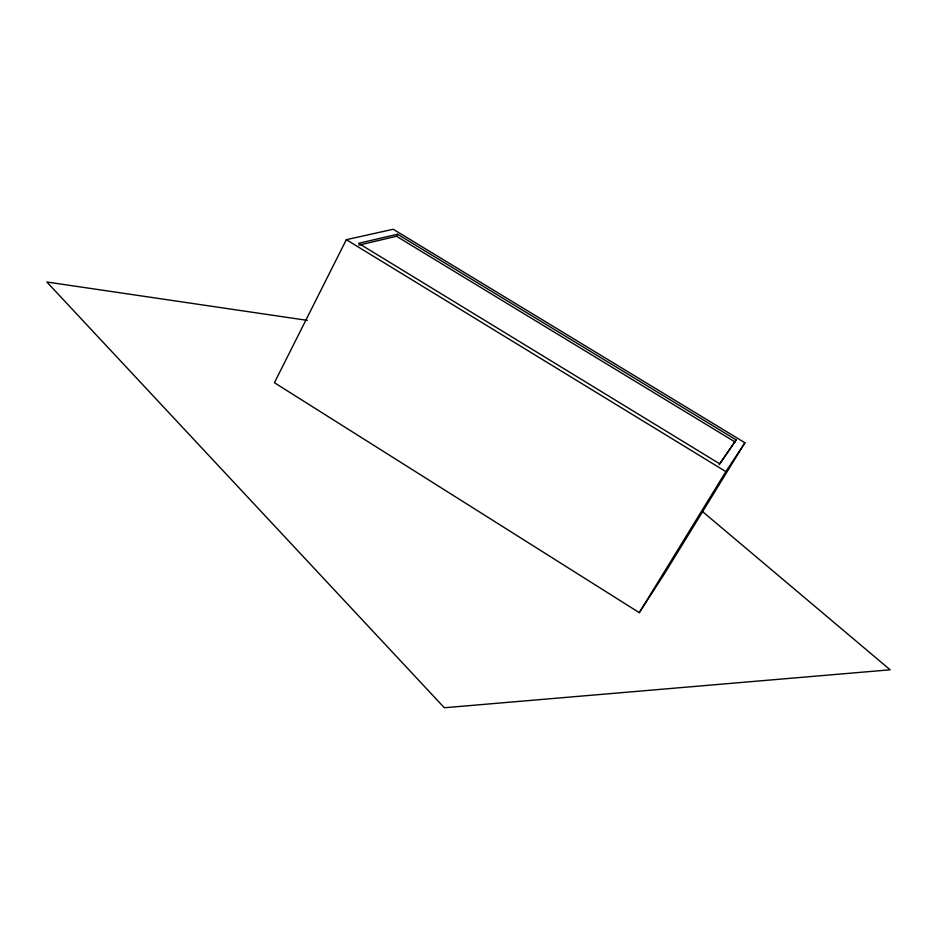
<?xml version="1.0" encoding="UTF-8"?>
<svg xmlns="http://www.w3.org/2000/svg" width="937" height="937" viewBox="0 0 937 937"><rect width="100%" height="100%" fill="white"/><g stroke="black" fill="none" stroke-linecap="round" stroke-linejoin="round"><path stroke-width="1.41" d="M346.327 239.685L274.424 382.718L639.268 612.646L664.298 574.018L744.915 442.756L393.2 229.249L346.327 239.685L725.859 471.592L744.915 442.756M358.894 245.143L396.503 236.265L397.546 234.238L736.189 439.91L719.183 464.74M639.268 612.646L725.859 471.592M736.189 439.91L719.663 463.803L358.59 243.315L397.546 234.238M307.359 320.372L46.85 282.002L444.349 707.751L890.15 669.803L702.469 511.532M396.503 236.265L734.959 441.913"/></g></svg>
